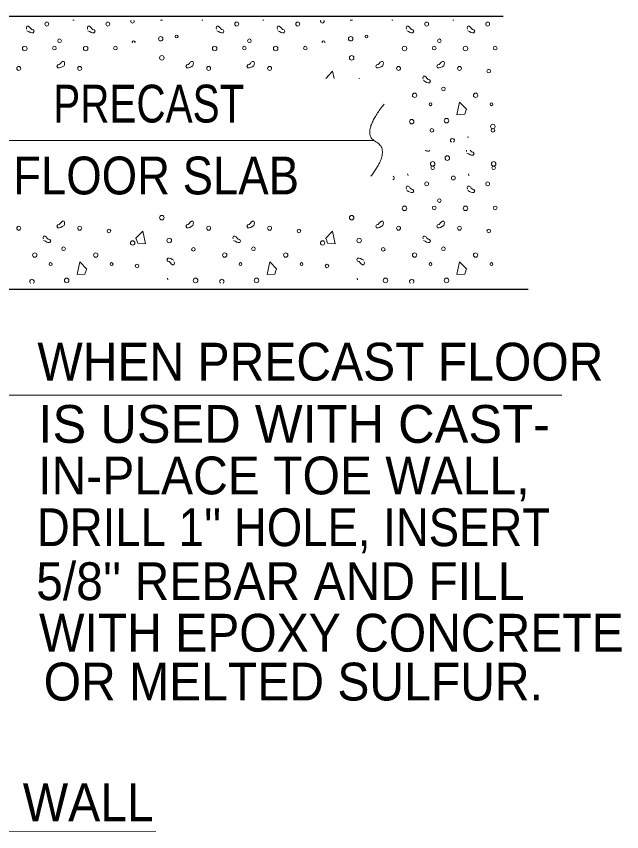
# Model space of a CAD drawing. Extents: x -750 to -381, y 157 to 431.
# Drawn here: x -574.97 to -554.17, y 305.6 to 333.64 of the extents above; entities that cross this region are included whole.
import ezdxf
from ezdxf.enums import TextEntityAlignment as Align

# ---------------------------------------------------------------- set-up
doc = ezdxf.new("R2010")
doc.units = 0
doc.header["$LTSCALE"] = 0.52
doc.layers.add('1', color=7, linetype='Continuous', lineweight=13)

msp = doc.modelspace()

# ---------------------------------------------------------------- linework, layer by layer
at = {"layer": '1'}
for p, q in [((-577.7065, 329.3665), (-562.7148, 329.3665)), ((-559.5058, 329.0292), (-559.4975, 328.987))]:
    msp.add_line(p, q, dxfattribs=at)
at = {"layer": '1', "lineweight": 25}
msp.add_lwpolyline([(-557.388, 324.2452), (-587.9383, 324.2452), (-587.9383, 333.6368), (-558.2463, 333.6368)], dxfattribs=at)
at = {"layer": '1'}
for points in [[(-570.0215, 333.5074), (-570.0227, 333.5018), (-569.9497, 333.5074)], [(-563.4947, 333.5074), (-563.4957, 333.5018), (-563.4228, 333.5074)], [(-574.6091, 333.1427), (-574.5481, 333.1122), (-574.4973, 333.0817), (-574.4464, 333.0714), (-574.3955, 333.0714), (-574.365, 333.1223), (-574.3955, 333.1731), (-574.4464, 333.1834), (-574.487, 333.224), (-574.5177, 333.2647), (-574.5582, 333.2953), (-574.6091, 333.2953), (-574.6295, 333.2444), (-574.6194, 333.1935)], [(-572.5129, 333.1427), (-572.4519, 333.1122), (-572.4011, 333.0817), (-572.3502, 333.0714), (-572.2993, 333.0714), (-572.2688, 333.1223), (-572.2993, 333.1731), (-572.3502, 333.1834), (-572.3908, 333.224), (-572.4215, 333.2647), (-572.4621, 333.2953), (-572.5129, 333.2953), (-572.5333, 333.2444), (-572.5232, 333.1935)], [(-568.0822, 333.1427), (-568.0213, 333.1122), (-567.9703, 333.0817), (-567.9195, 333.0714), (-567.8686, 333.0714), (-567.8382, 333.1223), (-567.8686, 333.1731), (-567.9195, 333.1834), (-567.9601, 333.224), (-567.9907, 333.2647), (-568.0313, 333.2953), (-568.0822, 333.2953), (-568.1026, 333.2444), (-568.0925, 333.1935)], [(-565.986, 333.1427), (-565.9251, 333.1122), (-565.8742, 333.0817), (-565.8233, 333.0714), (-565.7724, 333.0714), (-565.7419, 333.1223), (-565.7724, 333.1731), (-565.8233, 333.1834), (-565.8639, 333.224), (-565.8946, 333.2647), (-565.9352, 333.2953), (-565.986, 333.2953), (-566.0064, 333.2444), (-565.9963, 333.1935)], [(-561.5553, 333.1427), (-561.4943, 333.1122), (-561.4435, 333.0817), (-561.3926, 333.0714), (-561.3417, 333.0714), (-561.3112, 333.1223), (-561.3417, 333.1731), (-561.3926, 333.1834), (-561.4332, 333.224), (-561.4638, 333.2647), (-561.5044, 333.2953), (-561.5553, 333.2953), (-561.5757, 333.2444), (-561.5656, 333.1935)], [(-559.4592, 333.1427), (-559.3982, 333.1122), (-559.3473, 333.0817), (-559.2964, 333.0714), (-559.2456, 333.0714), (-559.2151, 333.1223), (-559.2456, 333.1731), (-559.2964, 333.1834), (-559.337, 333.224), (-559.3677, 333.2647), (-559.4082, 333.2953), (-559.4592, 333.2953), (-559.4795, 333.2444), (-559.4694, 333.1935)], [(-573.3336, 331.9351), (-573.3946, 331.9046), (-573.4454, 331.8741), (-573.4963, 331.8638), (-573.5472, 331.8638), (-573.5777, 331.9147), (-573.5472, 331.9656), (-573.4963, 331.9758), (-573.4557, 332.0164), (-573.425, 332.0573), (-573.3844, 332.0877), (-573.3336, 332.0877), (-573.3132, 332.0368), (-573.3233, 331.9859)], [(-573.3225, 331.984), (-573.3347, 331.9362), (-573.3362, 331.9349)], [(-568.9028, 331.9351), (-568.9638, 331.9046), (-569.0147, 331.8741), (-569.0656, 331.8638), (-569.1164, 331.8638), (-569.1469, 331.9147), (-569.1164, 331.9656), (-569.0656, 331.9758), (-569.025, 332.0164), (-568.9943, 332.0573), (-568.9538, 332.0877), (-568.9028, 332.0877), (-568.8825, 332.0368), (-568.8926, 331.9859)], [(-568.8918, 331.984), (-568.904, 331.9362), (-568.9054, 331.9349)], [(-566.8067, 331.9351), (-566.8677, 331.9046), (-566.9185, 331.8741), (-566.9694, 331.8638), (-567.0203, 331.8638), (-567.0507, 331.9147), (-567.0203, 331.9656), (-566.9694, 331.9758), (-566.9288, 332.0164), (-566.8982, 332.0573), (-566.8576, 332.0877), (-566.8067, 332.0877), (-566.7862, 332.0368), (-566.7964, 331.9859)], [(-566.7956, 331.984), (-566.8078, 331.9362), (-566.8093, 331.9349)], [(-562.3759, 331.9351), (-562.4369, 331.9046), (-562.4878, 331.8741), (-562.5387, 331.8638), (-562.5896, 331.8638), (-562.62, 331.9147), (-562.5896, 331.9656), (-562.5387, 331.9758), (-562.4981, 332.0164), (-562.4674, 332.0573), (-562.4268, 332.0877), (-562.3759, 332.0877), (-562.3556, 332.0368), (-562.3657, 331.9859)], [(-562.3648, 331.984), (-562.3771, 331.9362), (-562.3786, 331.9349)], [(-560.2798, 331.9351), (-560.3407, 331.9046), (-560.3917, 331.8741), (-560.4425, 331.8638), (-560.4934, 331.8638), (-560.5238, 331.9147), (-560.4934, 331.9656), (-560.4425, 331.9758), (-560.4019, 332.0164), (-560.3713, 332.0573), (-560.3307, 332.0877), (-560.2798, 332.0877), (-560.2594, 332.0368), (-560.2695, 331.9859)], [(-560.2687, 331.984), (-560.2809, 331.9362), (-560.2824, 331.9349)], [(-564.3392, 331.5016), (-564.1033, 331.7471), (-564.0519, 331.5016)], [(-560.9828, 331.4251), (-560.9218, 331.3946), (-560.871, 331.3641), (-560.8202, 331.3538), (-560.7692, 331.3538), (-560.7387, 331.4047), (-560.7692, 331.4556), (-560.8202, 331.4658), (-560.8607, 331.5064), (-560.8914, 331.5472), (-560.932, 331.5777), (-560.9828, 331.5777), (-561.0032, 331.5268), (-560.9931, 331.4759)], [(-559.4934, 330.4319), (-559.7377, 330.6861), (-559.8291, 330.2487), (-559.5647, 330.269), (-559.5137, 330.4217)], [(-559.4562, 329.5038), (-559.444, 329.4561), (-559.4425, 329.4547)], [(-560.9147, 329.0292), (-560.8908, 329.0148), (-560.8398, 329.0046), (-560.789, 329.0046), (-560.7742, 329.0292)], [(-559.4872, 328.9361), (-559.4262, 328.9056), (-559.3753, 328.8752), (-559.3245, 328.8648), (-559.2736, 328.8648), (-559.2431, 328.9158), (-559.2736, 328.9666), (-559.3245, 328.9768), (-559.3651, 329.0175), (-559.3738, 329.0292)], [(-561.5243, 328.2154), (-561.5121, 328.1677), (-561.5107, 328.1663)], [(-559.4282, 328.2154), (-559.4159, 328.1677), (-559.4145, 328.1663)], [(-561.5553, 327.6477), (-561.4943, 327.6172), (-561.4435, 327.5867), (-561.3926, 327.5764), (-561.3417, 327.5764), (-561.3112, 327.6273), (-561.3417, 327.6782), (-561.3926, 327.6884), (-561.4332, 327.7291), (-561.4638, 327.7698), (-561.5044, 327.8003), (-561.5553, 327.8003), (-561.5757, 327.7494), (-561.5656, 327.6986)], [(-559.4592, 327.6477), (-559.3982, 327.6172), (-559.3473, 327.5867), (-559.2964, 327.5764), (-559.2456, 327.5764), (-559.2151, 327.6273), (-559.2456, 327.6782), (-559.2964, 327.6884), (-559.337, 327.7291), (-559.3677, 327.7698), (-559.4082, 327.8003), (-559.4592, 327.8003), (-559.4795, 327.7494), (-559.4694, 327.6986)], [(-582.5185, 326.9651), (-577.6587, 320.606), (-556.2244, 320.606)], [(-573.3336, 326.4402), (-573.3946, 326.4097), (-573.4454, 326.3792), (-573.4963, 326.3689), (-573.5472, 326.3689), (-573.5777, 326.4197), (-573.5472, 326.4707), (-573.4963, 326.4809), (-573.4557, 326.5215), (-573.425, 326.5623), (-573.3844, 326.5927), (-573.3336, 326.5927), (-573.3132, 326.5419), (-573.3233, 326.491)], [(-573.3225, 326.4891), (-573.3347, 326.4412), (-573.3362, 326.44)], [(-568.9028, 326.4402), (-568.9638, 326.4097), (-569.0147, 326.3792), (-569.0656, 326.3689), (-569.1164, 326.3689), (-569.1469, 326.4197), (-569.1164, 326.4707), (-569.0656, 326.4809), (-569.025, 326.5215), (-568.9943, 326.5623), (-568.9538, 326.5927), (-568.9028, 326.5927), (-568.8825, 326.5419), (-568.8926, 326.491)], [(-568.8918, 326.4891), (-568.904, 326.4412), (-568.9054, 326.44)], [(-566.8067, 326.4402), (-566.8677, 326.4097), (-566.9185, 326.3792), (-566.9694, 326.3689), (-567.0203, 326.3689), (-567.0507, 326.4197), (-567.0203, 326.4707), (-566.9694, 326.4809), (-566.9288, 326.5215), (-566.8982, 326.5623), (-566.8576, 326.5927), (-566.8067, 326.5927), (-566.7862, 326.5419), (-566.7964, 326.491)], [(-566.7956, 326.4891), (-566.8078, 326.4412), (-566.8093, 326.44)], [(-562.3759, 326.4402), (-562.4369, 326.4097), (-562.4878, 326.3792), (-562.5387, 326.3689), (-562.5896, 326.3689), (-562.62, 326.4197), (-562.5896, 326.4707), (-562.5387, 326.4809), (-562.4981, 326.5215), (-562.4674, 326.5623), (-562.4268, 326.5927), (-562.3759, 326.5927), (-562.3556, 326.5419), (-562.3657, 326.491)], [(-562.3648, 326.4891), (-562.3771, 326.4412), (-562.3786, 326.44)], [(-560.2798, 326.4402), (-560.3407, 326.4097), (-560.3917, 326.3792), (-560.4425, 326.3689), (-560.4934, 326.3689), (-560.5238, 326.4197), (-560.4934, 326.4707), (-560.4425, 326.4809), (-560.4019, 326.5215), (-560.3713, 326.5623), (-560.3307, 326.5927), (-560.2798, 326.5927), (-560.2594, 326.5419), (-560.2695, 326.491)], [(-560.2687, 326.4891), (-560.2809, 326.4412), (-560.2824, 326.44)], [(-574.0367, 325.9301), (-573.9757, 325.8997), (-573.9248, 325.8692), (-573.8739, 325.8588), (-573.823, 325.8588), (-573.7926, 325.9097), (-573.823, 325.9606), (-573.8739, 325.9709), (-573.9145, 326.0115), (-573.9452, 326.0523), (-573.9857, 326.0827), (-574.0367, 326.0827), (-574.057, 326.0318), (-574.0469, 325.981)], [(-570.8744, 325.9979), (-570.6302, 326.2522), (-570.5387, 325.8147), (-570.8032, 325.8351), (-570.8541, 325.9877)], [(-567.5097, 325.9301), (-567.4488, 325.8997), (-567.3979, 325.8692), (-567.347, 325.8588), (-567.2962, 325.8588), (-567.2657, 325.9097), (-567.2962, 325.9606), (-567.347, 325.9709), (-567.3876, 326.0115), (-567.4182, 326.0523), (-567.4588, 326.0827), (-567.5097, 326.0827), (-567.5301, 326.0318), (-567.52, 325.981)], [(-564.3476, 325.9979), (-564.1033, 326.2522), (-564.0118, 325.8147), (-564.2763, 325.8351), (-564.3272, 325.9877)], [(-560.9828, 325.9301), (-560.9218, 325.8997), (-560.871, 325.8692), (-560.8202, 325.8588), (-560.7692, 325.8588), (-560.7387, 325.9097), (-560.7692, 325.9606), (-560.8202, 325.9709), (-560.8607, 326.0115), (-560.8914, 326.0523), (-560.932, 326.0827), (-560.9828, 326.0827), (-561.0032, 326.0318), (-560.9931, 325.981)], [(-569.5565, 325.2464), (-569.6175, 325.2769), (-569.6683, 325.3074), (-569.7192, 325.3177), (-569.7701, 325.3177), (-569.8006, 325.2668), (-569.7701, 325.2159), (-569.7192, 325.2057), (-569.6787, 325.1651), (-569.648, 325.1243), (-569.6074, 325.0938), (-569.5565, 325.0938), (-569.5362, 325.1447), (-569.5462, 325.1956)], [(-563.0296, 325.2464), (-563.0906, 325.2769), (-563.1415, 325.3074), (-563.1923, 325.3177), (-563.2432, 325.3177), (-563.2737, 325.2668), (-563.2432, 325.2159), (-563.1923, 325.2057), (-563.1517, 325.1651), (-563.1211, 325.1243), (-563.0805, 325.0938), (-563.0296, 325.0938), (-563.0092, 325.1447), (-563.0193, 325.1956)], [(-572.5472, 324.937), (-572.7914, 325.1912), (-572.8829, 324.7537), (-572.6184, 324.7741), (-572.5676, 324.9267)], [(-566.0203, 324.937), (-566.2645, 325.1912), (-566.356, 324.7537), (-566.0915, 324.7741), (-566.0407, 324.9267)], [(-559.4934, 324.937), (-559.7377, 325.1912), (-559.8291, 324.7537), (-559.5647, 324.7741), (-559.5137, 324.9267)], [(-569.7697, 324.5807), (-569.782, 324.6285), (-569.7835, 324.6298)], [(-563.2429, 324.5807), (-563.2551, 324.6285), (-563.2566, 324.6298)], [(-580.7287, 313.0736), (-578.4715, 305.6012), (-570.1799, 305.6168)]]:
    msp.add_lwpolyline(points, dxfattribs=at)
for centre, radius in [((-573.9248, 333.3707), 0.0673), ((-571.8286, 333.3707), 0.0673), ((-567.3979, 333.3707), 0.0673), ((-565.3017, 333.3707), 0.0673), ((-560.871, 333.3707), 0.0673), ((-558.7748, 333.3707), 0.0673), ((-573.4885, 332.7973), 0.0628), ((-570.0091, 332.8633), 0.0753), ((-569.4659, 332.9424), 0.0489), ((-566.9616, 332.7973), 0.0628), ((-563.4822, 332.8633), 0.0753), ((-562.939, 332.9424), 0.0489), ((-560.4347, 332.7973), 0.0628), ((-574.6849, 332.5309), 0.078), ((-573.665, 332.5446), 0.0628), ((-572.5888, 332.5309), 0.078), ((-571.5689, 332.5446), 0.0628), ((-568.158, 332.5309), 0.078), ((-567.1382, 332.5446), 0.0628), ((-566.0619, 332.5309), 0.078), ((-565.042, 332.5446), 0.0628), ((-561.6311, 332.5309), 0.078), ((-560.6113, 332.5446), 0.0628), ((-559.535, 332.5309), 0.078), ((-558.5151, 332.5446), 0.0628), ((-569.9746, 332.21), 0.078), ((-563.4477, 332.21), 0.078), ((-574.8913, 331.8454), 0.0673), ((-572.7952, 331.8454), 0.0673), ((-568.3645, 331.8454), 0.0673), ((-566.2683, 331.8454), 0.0673), ((-561.8376, 331.8454), 0.0673), ((-559.7414, 331.8454), 0.0673), ((-558.7368, 331.751), 0.0628), ((-560.2964, 331.1391), 0.0628), ((-561.285, 330.9227), 0.0753), ((-559.1888, 330.9227), 0.0753), ((-560.7399, 330.6132), 0.0489), ((-558.6437, 330.6132), 0.0489), ((-561.3836, 330.0147), 0.0753), ((-560.1899, 330.0507), 0.078), ((-560.6918, 329.7161), 0.0628), ((-558.5965, 329.8497), 0.078), ((-558.5956, 329.7161), 0.0628), ((-560.6646, 328.5613), 0.078), ((-560.1619, 328.7623), 0.078), ((-558.5684, 328.5613), 0.078), ((-560.6638, 328.4277), 0.0628), ((-558.5676, 328.4277), 0.0628), ((-559.9555, 328.0768), 0.0673), ((-560.871, 327.8758), 0.0673), ((-558.7748, 327.8758), 0.0673), ((-560.4347, 327.3023), 0.0628), ((-561.6311, 327.0359), 0.078), ((-560.6113, 327.0496), 0.0628), ((-559.535, 327.0359), 0.078), ((-558.5151, 327.0496), 0.0628), ((-569.9746, 326.715), 0.078), ((-563.4477, 326.715), 0.078), ((-574.8913, 326.3505), 0.0673), ((-572.7952, 326.3505), 0.0673), ((-568.3645, 326.3505), 0.0673), ((-566.2683, 326.3505), 0.0673), ((-561.8376, 326.3505), 0.0673), ((-559.7414, 326.3505), 0.0673), ((-571.7906, 326.2561), 0.0628), ((-565.2637, 326.2561), 0.0628), ((-558.7368, 326.2561), 0.0628), ((-570.9757, 325.843), 0.0753), ((-569.7178, 325.9304), 0.078), ((-564.4488, 325.843), 0.0753), ((-563.1909, 325.9304), 0.078), ((-574.3388, 325.4278), 0.0753), ((-573.3502, 325.6441), 0.0628), ((-572.2426, 325.4278), 0.0753), ((-568.8885, 325.6242), 0.0628), ((-567.8119, 325.4278), 0.0753), ((-566.8233, 325.6441), 0.0628), ((-565.7157, 325.4278), 0.0753), ((-562.3616, 325.6242), 0.0628), ((-561.285, 325.4278), 0.0753), ((-560.2964, 325.6441), 0.0628), ((-559.1888, 325.4278), 0.0753), ((-573.7937, 325.1183), 0.0489), ((-571.6975, 325.1183), 0.0489), ((-570.8232, 325.0518), 0.0628), ((-567.2668, 325.1183), 0.0489), ((-565.1706, 325.1183), 0.0489), ((-564.2964, 325.0518), 0.0628), ((-560.7399, 325.1183), 0.0489), ((-558.6437, 325.1183), 0.0489), ((-573.2437, 324.5558), 0.078), ((-568.813, 324.5558), 0.078), ((-566.7168, 324.5558), 0.078), ((-562.2861, 324.5558), 0.078), ((-560.1899, 324.5558), 0.078)]:
    msp.add_circle(centre, radius, dxfattribs=at)
for centre, radius, start, end in [((-573.0093, 333.5718), 0.0673, 252.88442, 287.11558), ((-570.9812, 333.4686), 0.0628, 141.76305, 38.23694), ((-568.5785, 333.5718), 0.0673, 252.88442, 287.11558), ((-566.4824, 333.5718), 0.0673, 252.88442, 287.11558), ((-564.4543, 333.4686), 0.0628, 141.76305, 38.23694), ((-562.0516, 333.5718), 0.0673, 252.88442, 287.11558), ((-559.9555, 333.5718), 0.0673, 252.88442, 287.11558), ((-570.9413, 332.7414), 0.0489, 337.44276, 202.55724), ((-564.4144, 332.7414), 0.0489, 337.44276, 202.55724), ((-563.1909, 331.4254), 0.078, 77.80048, 102.19952), ((-559.9835, 329.3653), 0.0673, 303.42752, 236.57247), ((-562.0516, 328.0768), 0.0673, 287.42349, 66.70214), ((-574.4374, 324.5197), 0.0753, 304.45928, 235.54072), ((-567.9105, 324.5197), 0.0753, 304.45928, 235.54072), ((-561.3836, 324.5197), 0.0753, 304.45928, 235.54072)]:
    msp.add_arc(centre, radius, start, end, dxfattribs=at)
msp.add_open_spline([(-562.3322, 330.6209), (-563.148, 329.5936), (-562.0904, 329.0497), (-562.7854, 328.1432)], degree=2, dxfattribs=at)

# ---------------------------------------------------------------- texts
for s, width, p in [('PRECAST', 0.8, (-573.7062, 329.9852)), ('FLOOR SLAB', 0.9, (-575.0823, 327.5132)), ('WHEN PRECAST FLOOR', 0.95, (-574.2496, 321.1129)), ('IN-PLACE TOE WALL,', 0.95, (-574.2216, 317.1997)), ("DRILL 1'' HOLE, INSERT", 0.9, (-574.2671, 315.419)), ("5/8'' REBAR AND FILL", 0.95, (-574.2934, 313.5637)), ('WITH EPOXY CONCRETE', 0.95, (-574.1915, 311.792)), ('OR MELTED SULFUR.', 0.95, (-574.0339, 310.1126))]:
    msp.add_text(s, height=1.3, dxfattribs=dict(at, width=width)).set_placement(p)
msp.add_text('IS USED WITH CAST-', height=1.3, dxfattribs=at).set_placement((-574.2143, 318.9715))
at = {"layer": '1', "width": 0.95}
msp.add_text('TOE WALL', height=1.3, dxfattribs=at).set_placement((-574.4284, 305.9586), align=Align.CENTER)

doc.saveas('drawing.dxf')
